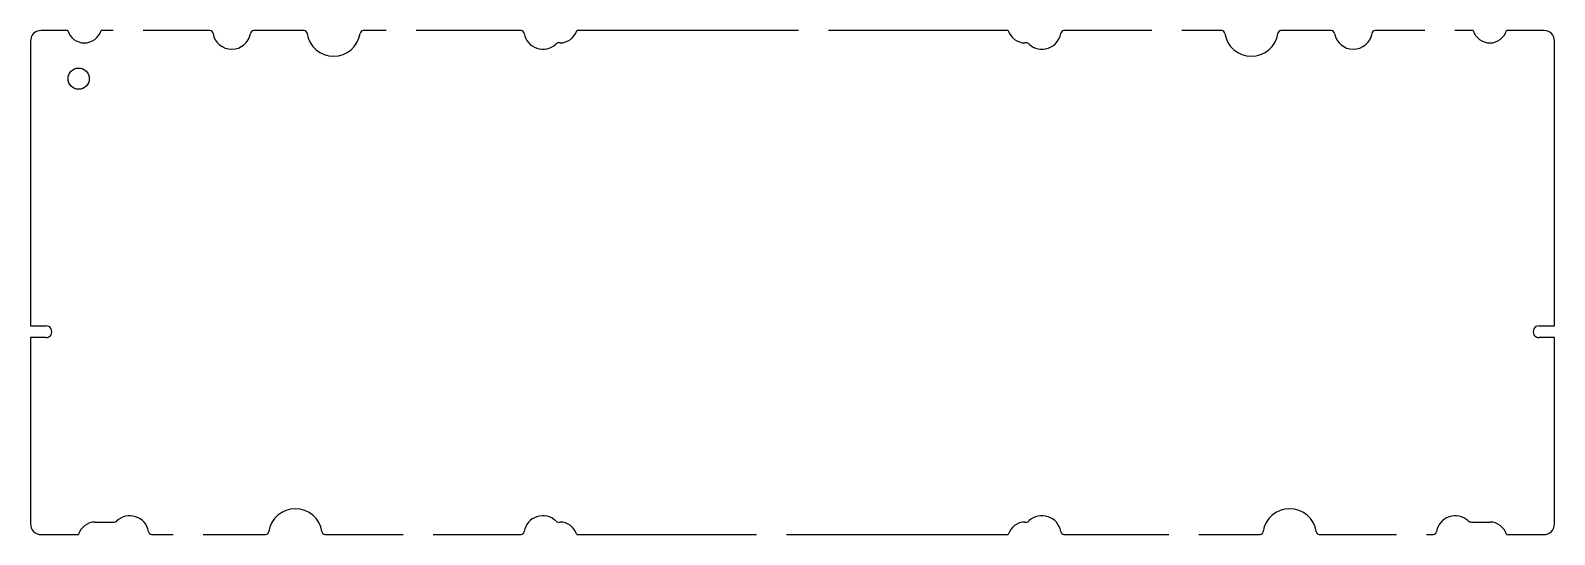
# Model space of a CAD drawing. Header units: millimetres. Extents: x -7 to 277, y -86 to 8.
import ezdxf

# ---------------------------------------------------------------- set-up
doc = ezdxf.new("R2010")
doc.units = ezdxf.units.MM
doc.layers.get('0').update_dxf_attribs({"linetype": 'CONTINUOUS'})

msp = doc.modelspace()

# ---------------------------------------------------------------- linework, layer by layer
for p, q in [((-7.49, 6.39), (-7.49, -46.81)), ((-0.53, 8.39), (-5.49, 8.39)), ((7.96, 8.39), (5.7, 8.39)), ((26.04, 8.39), (13.56, 8.39)), ((43.6, 8.39), (34.18, 8.39)), ((58.96, 8.39), (54.66, 8.39)), ((84.16, 8.39), (64.56, 8.39)), ((91.43, 6.07), (91.21, 6.07)), ((135.96, 8.39), (94.55, 8.39)), ((175.17, 8.39), (141.56, 8.39)), ((178.54, 6.07), (178.28, 6.07)), ((201.96, 8.39), (185.56, 8.39)), ((215.05, 8.39), (207.56, 8.39)), ((235.54, 8.39), (226.11, 8.39)), ((252.96, 8.39), (243.68, 8.39)), ((262.02, 8.39), (258.56, 8.39)), ((275.21, 8.39), (268.25, 8.39)), ((277.21, -46.81), (277.21, 6.39)), ((-7.49, -46.81), (-4.6, -46.81)), ((274.32, -46.81), (277.21, -46.81)), ((-4.6, -49.01), (-7.49, -49.01)), ((-7.49, -49.01), (-7.49, -83.81)), ((277.21, -49.01), (274.32, -49.01)), ((277.21, -83.81), (277.21, -49.01)), ((4.58, -83.48), (8.16, -83.48)), ((91.16, -83.48), (91.43, -83.48)), ((178.28, -83.48), (178.55, -83.48)), ((261.68, -83.48), (265.13, -83.48)), ((-5.49, -85.81), (1.47, -85.81)), ((15.13, -85.81), (19.16, -85.81)), ((24.76, -85.81), (36.48, -85.81)), ((47.51, -85.81), (62.16, -85.81)), ((67.76, -85.81), (84.16, -85.81)), ((94.55, -85.81), (128.16, -85.81)), ((133.76, -85.81), (175.17, -85.81)), ((185.56, -85.81), (205.16, -85.81)), ((210.76, -85.81), (222.21, -85.81)), ((233.24, -85.81), (247.71, -85.81)), ((253.31, -85.81), (254.59, -85.81)), ((268.25, -85.81), (275.21, -85.81))]:
    msp.add_line(p, q)
msp.add_circle((1.51, -0.61), 1.99)
for centre, radius, start, end in [((-5.49, 6.39), 2, 90.0208, 179.9792), ((2.58, 9.32), 3.25, 196.5433, 343.4567), ((26.04, 7.82), 0.572, 0.0883, 89.9118), ((30.11, 8.45), 3.56, 190.151, 349.849), ((34.18, 7.82), 0.572, 90.0883, 179.9118), ((43.6, 7.82), 0.572, 0.0883, 89.9118), ((49.13, 8.59), 5.02, 188.8317, 351.1683), ((54.67, 7.82), 0.572, 90.0882, 179.9117), ((84.16, 7.82), 0.572, 0.0883, 89.9118), ((88.23, 8.45), 3.56, 190.1358, 312.6805), ((91.21, 5.27), 0.8, 90.1023, 134.9643), ((91.44, 9.32), 3.25, 269.9841, 343.4726), ((178.28, 9.32), 3.25, 196.5274, 270.0159), ((178.54, 5.34), 0.73, 45.0947, 89.8084), ((181.48, 8.45), 3.56, 226.8231, 349.8613), ((185.56, 7.82), 0.572, 90.0882, 179.9117), ((215.05, 7.82), 0.572, 0.0883, 89.9118), ((220.58, 8.59), 5.02, 188.8317, 351.1683), ((226.12, 7.82), 0.572, 90.0882, 179.9119), ((235.54, 7.82), 0.572, 0.0883, 89.9117), ((239.61, 8.45), 3.56, 190.151, 349.849), ((243.68, 7.82), 0.572, 90.0883, 179.9118), ((265.13, 9.32), 3.25, 196.5433, 343.4567), ((275.21, 6.39), 2, 0.0208, 89.9792), ((-4.6, -47.91), 1.1, -90.0004, 90.0004), ((274.32, -47.91), 1.1, 89.9996, 270.0004), ((11.06, -85.86), 3.56, 10.1735, 133.9097), ((41.99, -86.02), 5.02, 8.845, 171.155), ((88.23, -85.86), 3.56, 46.5417, 169.8476), ((181.48, -85.86), 3.56, 10.1619, 133.4026), ((227.73, -86.02), 5.02, 8.845, 171.155), ((258.66, -85.86), 3.56, 48.1403, 169.8383), ((-5.49, -83.81), 2, 179.9719, 270.0281), ((4.59, -86.73), 3.25, 90.027, 163.4297), ((8.16, -82.88), 0.604, 269.645, 315.4073), ((15.13, -85.24), 0.57, 179.9172, 270.0837), ((36.47, -85.25), 0.557, 270.0527, 359.9474), ((47.51, -85.25), 0.557, 180.0539, 269.9468), ((84.16, -85.24), 0.57, -90.0829, 0.0829), ((91.17, -82.79), 0.69, 225.2432, 269.9377), ((91.43, -86.73), 3.25, 16.5699, 89.9732), ((178.29, -86.73), 3.25, 90.0268, 163.4301), ((178.55, -82.79), 0.69, 269.8958, 314.9935), ((185.55, -85.24), 0.57, 179.9172, 270.0829), ((222.21, -85.25), 0.557, 270.0532, 359.946), ((233.24, -85.25), 0.557, 180.0526, 269.9473), ((254.59, -85.24), 0.57, -90.0837, 0.0828), ((261.67, -82.57), 0.908, 224.9183, 270.1703), ((265.13, -86.73), 3.25, 16.5703, 89.973), ((275.21, -83.81), 2, -90.0281, 0.0281)]:
    msp.add_arc(centre, radius, start, end)

doc.saveas('drawing.dxf')
